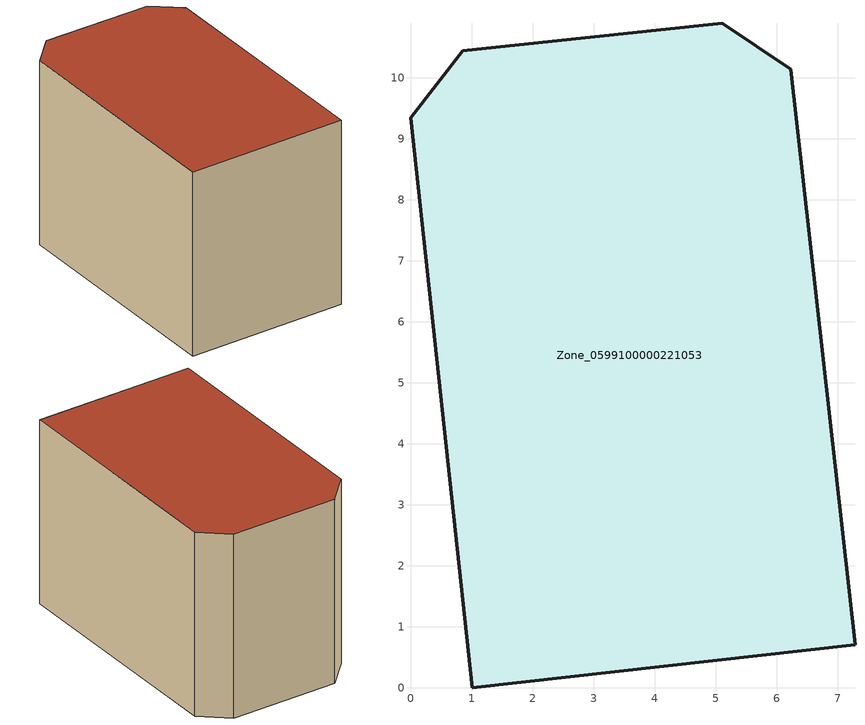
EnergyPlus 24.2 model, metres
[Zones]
Zone_0599100000221053
 floor ground (C_G): 5.11,10.9 6.23,10.14 7.29,0.71 1.02,0 0,9.34 0.85,10.45 z0
 wall outside (C_F): 6.23,10.14 5.11,10.9 0.85,10.45 0,9.34 1.02,0 7.29,0.71 6.23,10.14 z0:7.4
 roof outside (C_R): 7.29,0.71 6.23,10.14 5.11,10.9 0.85,10.45 0,9.34 1.02,0 z7.4
[BUILDING]
Pand.0599100000221053: North Axis=0; Terrain=City; Loads Convergence Tolerance Value=0.04; Temperature Convergence Tolerance Value=0.4; Solar Distribution=FullExterior; Maximum Number of Warmup Days=25; Minimum Number of Warmup Days=1
[Site:Location]
Rotterdam.The.Hague.AP_ZH_NLD Design_Conditions: Latitude=51.96; Longitude=4.45; Time Zone=1; Elevation=-4.5
[SITE:GROUNDTEMPERATURE:BUILDINGSURFACE]
18, 18, 18, 18, 18, 18, 18, 18, 18, 18, 18, 18
[MATERIAL] Thermal Absorptance=0.9; Solar Absorptance=0.7; Visible Absorptance=0.7
Name | Roughness | Thickness | Conductivity | Density | Specific Heat
G.TI.1946-1964 | MediumSmooth | 0.15 | 1 | 540 | 1210
F.TI.1946-1964 | Rough | 0.3 | 0.857143 | 1920 | 840
R.TI.1946-1964 | MediumRough | 0.2 | 0.277778 | 1500 | 1000
[CONSTRUCTION]
C_G: G.TI.1946-1964
C_F: F.TI.1946-1964
C_R: R.TI.1946-1964
[ZONE]
Zone_0599100000221053: Type=1; Multiplier=1; Ceiling Height=Autocalculate; Volume=Autocalculate; Floor Area=autocalculate; Part of Total Floor Area=Yes
[ZONEINFILTRATION:DESIGNFLOWRATE]
Infil_Zone_0599100000221053: Zone or ZoneList or Space or SpaceList=Zone_0599100000221053; Schedule=AlwaysOn; Design Flow Rate Calculation Method=Flow/Area; Flow Rate per Floor Area=0.003; Constant Term Coefficient=1; Temperature Term Coefficient=0; Velocity Term Coefficient=0; Velocity Squared Term Coefficient=0
[HVACTEMPLATE:ZONE:IDEALLOADSAIRSYSTEM]
Zone_0599100000221053: Maximum Heating Supply Air Temperature=50; Minimum Cooling Supply Air Temperature=13; Maximum Heating Supply Air Humidity Ratio=0.0156; Minimum Cooling Supply Air Humidity Ratio=0.0077; Heating Limit=NoLimit; Cooling Limit=NoLimit; Dehumidification Control Type=ConstantSensibleHeatRatio; Cooling Sensible Heat Ratio=0.7; Dehumidification Setpoint=60; Humidification Control Type=None; Humidification Setpoint=30; Outdoor Air Method=None; Outdoor Air Flow Rate per Person=0.00944; Outdoor Air Flow Rate per Zone Floor Area=0; Outdoor Air Flow Rate per Zone=0; Demand Controlled Ventilation Type=None; Outdoor Air Economizer Type=NoEconomizer; Heat Recovery Type=None; Sensible Heat Recovery Effectiveness=0.7; Latent Heat Recovery Effectiveness=0.65
[ZONECONTROL:THERMOSTAT]
ThermostatControl_Zone_0599100000221053: Zone or ZoneList=Zone_0599100000221053; Control Type Schedule=DualSetpointControlType; Control 1=Thermostat_Zone_0599100000221053; Temperature Difference Between Cutout And Setpoint=0
[THERMOSTATSETPOINT:DUALSETPOINT]
Thermostat_Zone_0599100000221053: Heating Setpoint Temperature Schedule=HeatingSetpoint_Zone_0599100000221053; Cooling Setpoint Temperature Schedule=CoolingSetpoint_Zone_0599100000221053
[SCHEDULE:COMPACT]
HeatingSetpoint_Zone_0599100000221053: Through: 12/31, For: AllDays, Until: 24:00, 21
CoolingSetpoint_Zone_0599100000221053: Through: 12/31, For: AllDays, Until: 24:00, 24
DualSetpointControlType: Through: 12/31, For: AllDays, Until: 24:00, 4
AlwaysOn: Through: 12/31, For: AllDays, Until: 24:00, 1
